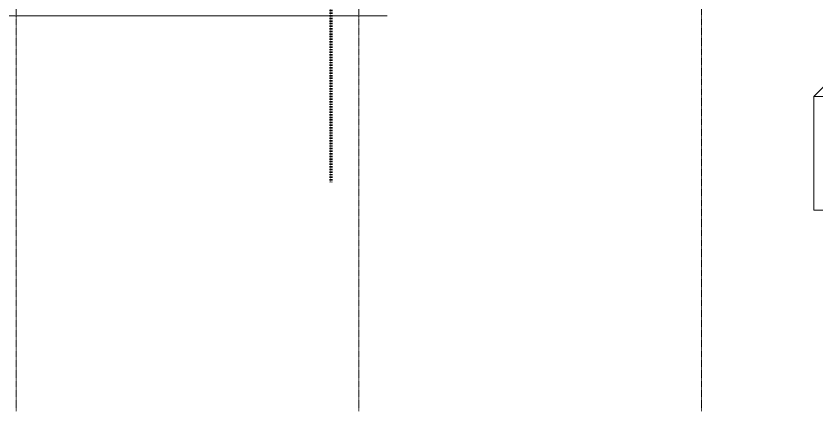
# Model space of a CAD drawing. Header units: inches. Extents: x 21035 to 27089, y -23277 to -20247.
# Drawn here: x 23954 to 24630, y -23227 to -22893 of the extents above; entities that cross this region are included whole.
import ezdxf

# ---------------------------------------------------------------- set-up
doc = ezdxf.new("R2010")
doc.units = ezdxf.units.IN
doc.header["$MEASUREMENT"] = 0
doc.linetypes.add('Dash', pattern=[0.25, 0.125, -0.125])
doc.linetypes.add('Grid Line 1_2_', pattern=[0.875, 0.5, -0.125, 0.125, -0.125])
for name, color, linetype, lineweight in [('A-ANNO-MATC', 214, 'Dash', 140), ('A-ROOF-OTLN', 132, 'Continuous', 9), ('G-ANNO-SYMB', 111, 'Continuous', 9), ('S-GRID', 1, 'Continuous', 9)]:
    doc.layers.add(name, color=color, linetype=linetype, lineweight=lineweight)

# ---------------------------------------------------------------- blocks, each defined once
blk = doc.blocks.new('Elevation - Detail Number-93309-RCP - First Floor')
at = {"layer": 'G-ANNO-SYMB'}
for p, q in [((-0.25, -0.25), (-0.25, 0.25)), ((-0.25, 0.25), (0.25, 0.25)), ((0.25, 0.25), (0.25, -0.25)), ((0.25, -0.25), (-0.25, -0.25))]:
    blk.add_line(p, q, dxfattribs=at)
blk = doc.blocks.new('Elevation - Detail Number-93036-RCP - First Floor')
at = {"layer": 'G-ANNO-SYMB'}
for p, q in [((0, 0.25), (-0.25, 0)), ((0.25, 0), (0, 0.25)), ((-0.25, 0), (0.25, 0))]:
    blk.add_line(p, q, dxfattribs=at)

msp = doc.modelspace()

# ---------------------------------------------------------------- linework, layer by layer
at = {"layer": 'A-ANNO-MATC', "color": 153}
msp.add_line((24220.4473, -20555.1008), (24220.4473, -23033.8711), dxfattribs=at)
at = {"layer": 'A-ROOF-OTLN', "color": 8}
msp.add_line((23930.3902, -22893.1646), (24267.8902, -22893.1646), dxfattribs=at)
at = {"layer": 'S-GRID', "linetype": 'Grid Line 1_2_'}
for p, q in [((23954.3902, -23227.3711), (23954.3902, -20361.6008)), ((23954.3902, -23227.3711), (23954.3902, -20361.6008)), ((24243.8902, -23227.3711), (24243.8902, -20361.6008)), ((24243.8902, -23227.3711), (24243.8902, -20361.6008)), ((24533.3902, -23227.3711), (24533.3902, -20361.6008)), ((24533.3902, -23227.3711), (24533.3902, -20361.6008))]:
    msp.add_line(p, q, dxfattribs=at)

# ---------------------------------------------------------------- block references
at = {"layer": 'G-ANNO-SYMB', "xscale": 191.9999999999999, "yscale": 191.9999999999999, "zscale": 191.9999999999999}
for name, p in [('Elevation - Detail Number-93036-RCP - First Floor', (24676.4813, -22961.3154)), ('Elevation - Detail Number-93309-RCP - First Floor', (24676.4813, -23009.3154))]:
    msp.add_blockref(name, p, dxfattribs=at)

doc.saveas('drawing.dxf')
